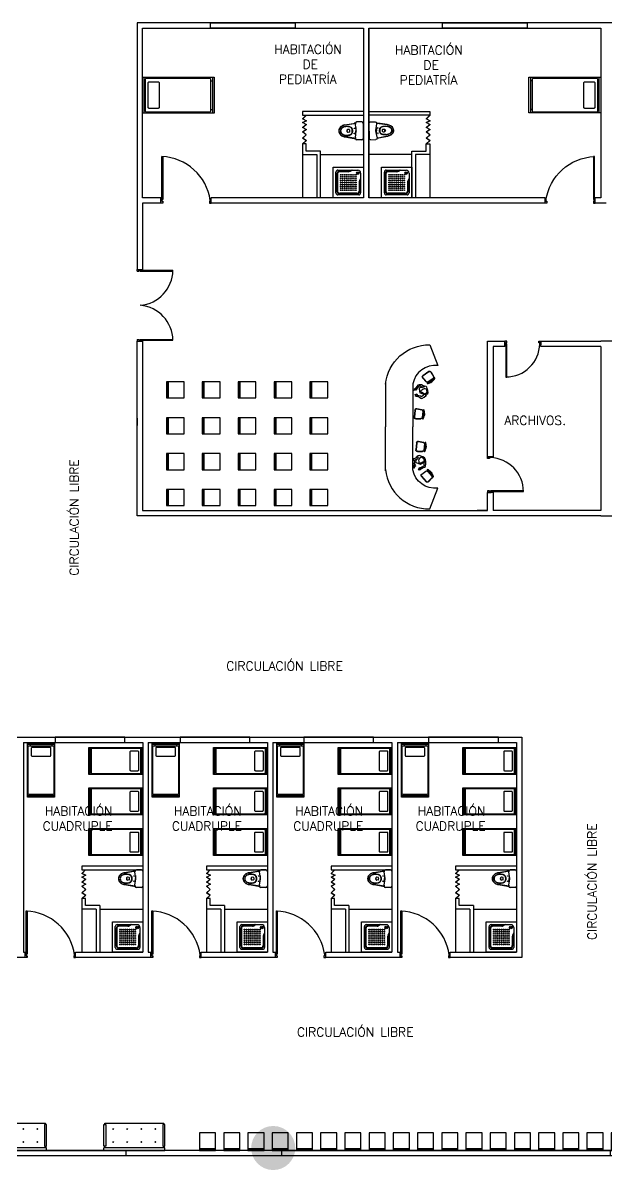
# Model space of a CAD drawing. Header units: metres. Extents: x -24 to 527, y -154 to 95.
# Drawn here: x 186.59 to 202.84, y -107 to -75.02 of the extents above; entities that cross this region are included whole.
import ezdxf

# ---------------------------------------------------------------- set-up
doc = ezdxf.new("R2010")
doc.units = ezdxf.units.M
doc.header["$MEASUREMENT"] = 0
for name, color, linetype in [('AN-TEXTO', 3, 'Continuous'), ('AR-MOBILIRIO', 1, 'Continuous'), ('AR-MUROS', 6, 'Continuous'), ('AR-PUERTAS', 2, 'Continuous'), ('AR-VENTANAS', 2, 'Continuous'), ('MOBILIARIO', 42, 'Continuous'), ('S.H.', 2, 'Continuous')]:
    doc.layers.add(name, color=color, linetype=linetype)
doc.layers.add('EQUIPO', color=1, linetype='Continuous', lineweight=0)
doc.styles.add('REGULAR-2.5', font='romans.shx', dxfattribs={"height": 2.5})

# ---------------------------------------------------------------- blocks, each defined once
blk = doc.blocks.new('111111')
at = {"layer": 'AR-PUERTAS', "linetype": 'Continuous'}
for p, q in [((254.317, 121.561), (254.317, 122.51)), ((254.342, 121.586), (254.342, 122.51)), ((256.267, 122.51), (256.242, 122.51)), ((256.242, 121.586), (256.242, 122.51)), ((256.267, 121.561), (256.267, 122.51)), ((254.292, 121.511), (254.292, 121.611)), ((254.317, 121.611), (254.292, 121.611)), ((254.342, 121.586), (254.317, 121.586)), ((254.342, 121.561), (254.317, 121.561)), ((254.342, 121.511), (254.342, 121.561)), ((256.242, 121.586), (256.267, 121.586)), ((256.242, 121.511), (256.242, 121.561)), ((256.242, 121.561), (256.267, 121.561)), ((256.267, 121.611), (256.292, 121.611)), ((256.292, 121.511), (256.292, 121.611)), ((254.342, 121.511), (254.292, 121.511)), ((256.242, 121.511), (256.292, 121.511))]:
    blk.add_line(p, q, dxfattribs=at)
for centre, start, end in [((254.297, 121.512), 5.0221, 88.847), ((256.287, 121.512), 91.153, 174.9779)]:
    blk.add_arc(centre, 0.999, start, end, dxfattribs=at)
blk = doc.blocks.new('AR-ESTACION DE ENFERMERAS')
at = {"layer": 'AR-MOBILIRIO'}
for p, q in [((-1.792, 3.363), (-1.792, 1.567)), ((-0.584, 2.259), (-0.616, 1.969)), ((-0.575, 2.257), (-0.606, 1.968)), ((-0.551, 1.905), (-0.343, 1.905)), ((-0.551, 1.895), (-0.343, 1.895)), ((-0.508, 2.307), (-0.304, 2.266)), ((-0.506, 2.317), (-0.302, 2.276)), ((-0.258, 2.205), (-0.286, 1.956)), ((-0.248, 2.203), (-0.276, 1.955)), ((-0.234, 2.041), (-0.266, 2.044)), ((-0.235, 2.036), (-0.266, 2.039)), ((-0.253, 2.118), (-0.262, 2.039)), ((-0.229, 2.075), (-0.262, 2.079)), ((-0.226, 2.115), (-0.258, 2.119)), ((-0.226, 2.11), (-0.258, 2.114)), ((-0.248, 2.118), (-0.257, 2.038)), ((-0.243, 2.117), (-0.252, 2.038)), ((-0.238, 2.117), (-0.247, 2.037)), ((-0.233, 2.116), (-0.242, 2.037)), ((-0.228, 2.116), (-0.237, 2.036)), ((-1.792, -0.23), (-1.792, 1.566)), ((-0.44, 0.968), (-0.236, 0.927)), ((-0.438, 0.977), (-0.235, 0.937)), ((-0.517, 0.919), (-0.549, 0.63)), ((-0.507, 0.918), (-0.539, 0.629)), ((-0.483, 0.566), (-0.275, 0.566)), ((-0.483, 0.556), (-0.275, 0.556)), ((-0.191, 0.865), (-0.218, 0.616)), ((-0.181, 0.864), (-0.208, 0.615)), ((-0.167, 0.697), (-0.199, 0.7)), ((-0.166, 0.702), (-0.198, 0.705)), ((-0.185, 0.779), (-0.194, 0.7)), ((-0.161, 0.736), (-0.194, 0.74)), ((-0.158, 0.771), (-0.191, 0.775)), ((-0.158, 0.776), (-0.19, 0.78)), ((-0.18, 0.779), (-0.189, 0.699)), ((-0.175, 0.778), (-0.184, 0.698)), ((-0.17, 0.777), (-0.179, 0.698)), ((-0.165, 0.777), (-0.174, 0.697)), ((-0.16, 0.776), (-0.169, 0.697)), ((-0.317, -0.464), (-0.126, -0.684)), ((-0.31, -0.458), (-0.119, -0.678)), ((-0.307, -0.367), (-0.138, -0.245)), ((-0.301, -0.375), (-0.132, -0.254)), ((-0.056, -0.262), (0.108, -0.451)), ((-0.048, -0.255), (0.115, -0.445)), ((0.032, -0.299), (0.007, -0.32)), ((0.035, -0.302), (0.011, -0.323)), ((0.011, -0.316), (0.063, -0.377)), ((0.015, -0.313), (0.067, -0.374)), ((0.019, -0.31), (0.071, -0.37)), ((0.022, -0.307), (0.075, -0.367)), ((0.026, -0.303), (0.078, -0.364)), ((0.03, -0.3), (0.082, -0.361)), ((0.059, -0.328), (0.034, -0.35)), ((0.081, -0.355), (0.056, -0.376)), ((0.084, -0.359), (0.06, -0.38)), ((-0.035, -0.68), (0.106, -0.527)), ((-0.028, -0.687), (0.113, -0.534))]:
    blk.add_line(p, q, dxfattribs=at)
at = {"layer": 'AR-MOBILIRIO', "linetype": 'ByBlock'}
for p, q in [((-0.672, 0.172), (-0.662, 0.218)), ((-0.652, 0.09), (-0.672, 0.172)), ((-0.662, 0.218), (-0.609, 0.269)), ((-0.632, 0.021), (-0.652, 0.09)), ((-0.642, 0.191), (-0.61, 0.17)), ((-0.637, -0.018), (-0.632, 0.021)), ((-0.612, 0.191), (-0.63, 0.185)), ((-0.559, 0.213), (-0.612, 0.191)), ((-0.61, 0.17), (-0.602, 0.118)), ((-0.609, 0.269), (-0.539, 0.304)), ((-0.602, 0.118), (-0.598, 0.08)), ((-0.598, 0.08), (-0.597, 0.04)), ((-0.597, 0.04), (-0.581, -0.004)), ((-0.494, 0.247), (-0.559, 0.213)), ((-0.546, 0.126), (-0.532, 0.191)), ((-0.515, 0.095), (-0.546, 0.126)), ((-0.539, 0.304), (-0.499, 0.332)), ((-0.532, 0.191), (-0.499, 0.25)), ((-0.361, 0.023), (-0.515, 0.095)), ((-0.453, 0.374), (-0.499, 0.332)), ((-0.499, 0.332), (-0.467, 0.322)), ((-0.454, 0.293), (-0.494, 0.247)), ((-0.467, 0.322), (-0.454, 0.293)), ((-0.39, 0.387), (-0.453, 0.374)), ((-0.405, 0.23), (-0.431, 0.203)), ((-0.431, 0.203), (-0.422, 0.15)), ((-0.422, 0.15), (-0.424, 0.105)), ((-0.424, 0.105), (-0.393, 0.085)), ((-0.399, 0.259), (-0.405, 0.23)), ((-0.378, 0.293), (-0.399, 0.259)), ((-0.393, 0.085), (-0.372, 0.064)), ((-0.34, 0.369), (-0.39, 0.387)), ((-0.336, 0.314), (-0.378, 0.293)), ((-0.315, 0.048), (-0.361, 0.023)), ((-0.345, 0.093), (-0.332, 0.111)), ((-0.342, 0.066), (-0.345, 0.093)), ((-0.261, 0.333), (-0.34, 0.369)), ((-0.308, 0.319), (-0.336, 0.314)), ((-0.332, 0.111), (-0.305, 0.09)), ((-0.218, 0.103), (-0.315, 0.048)), ((-0.279, 0.296), (-0.308, 0.319)), ((-0.305, 0.09), (-0.279, 0.108)), ((-0.259, 0.282), (-0.279, 0.296)), ((-0.279, 0.108), (-0.274, 0.131)), ((-0.274, 0.131), (-0.246, 0.132)), ((-0.186, 0.298), (-0.261, 0.333)), ((-0.232, 0.285), (-0.259, 0.282)), ((-0.246, 0.132), (-0.245, 0.15)), ((-0.245, 0.15), (-0.215, 0.138)), ((-0.224, 0.256), (-0.232, 0.285)), ((-0.21, 0.253), (-0.224, 0.256)), ((-0.221, 0.189), (-0.204, 0.206)), ((-0.202, 0.173), (-0.221, 0.189)), ((-0.215, 0.138), (-0.202, 0.173)), ((-0.177, 0.16), (-0.215, 0.104)), ((-0.215, 0.104), (-0.212, 0.039)), ((-0.212, 0.039), (-0.204, -0.009)), ((-0.204, 0.206), (-0.21, 0.253)), ((-0.159, 0.255), (-0.186, 0.298)), ((-0.14, 0.157), (-0.177, 0.16)), ((-0.156, 0.209), (-0.159, 0.255)), ((-0.138, 0.158), (-0.156, 0.209)), ((-0.151, -0.059), (-0.134, 0.052)), ((-0.134, 0.052), (-0.14, 0.157)), ((-0.641, -0.082), (-0.637, -0.018)), ((-0.61, -0.141), (-0.641, -0.082)), ((-0.605, -0.034), (-0.614, -0.07)), ((-0.614, -0.07), (-0.609, -0.106)), ((-0.605, -0.119), (-0.61, -0.141)), ((-0.609, -0.106), (-0.605, -0.119)), ((-0.591, -0.033), (-0.605, -0.034)), ((-0.571, -0.055), (-0.591, -0.033)), ((-0.581, -0.004), (-0.565, -0.044)), ((-0.565, -0.044), (-0.571, -0.055)), ((-0.44, -0.172), (-0.457, -0.176)), ((-0.457, -0.176), (-0.457, -0.186)), ((-0.457, -0.186), (-0.403, -0.199)), ((-0.397, -0.174), (-0.44, -0.172)), ((-0.386, -0.119), (-0.427, -0.13)), ((-0.427, -0.13), (-0.426, -0.136)), ((-0.426, -0.136), (-0.387, -0.146)), ((-0.403, -0.199), (-0.354, -0.185)), ((-0.38, -0.153), (-0.397, -0.174)), ((-0.387, -0.146), (-0.38, -0.153)), ((-0.347, -0.113), (-0.386, -0.119)), ((-0.354, -0.185), (-0.308, -0.141)), ((-0.297, -0.089), (-0.347, -0.113)), ((-0.308, -0.141), (-0.247, -0.104)), ((-0.252, -0.053), (-0.297, -0.089)), ((-0.208, -0.033), (-0.252, -0.053)), ((-0.247, -0.104), (-0.185, -0.084)), ((-0.2, -0.03), (-0.208, -0.033)), ((-0.204, -0.009), (-0.2, -0.03)), ((-0.185, -0.084), (-0.151, -0.059))]:
    blk.add_line(p, q, dxfattribs=at)
at = {"layer": 'AR-MOBILIRIO'}
for points in [[(-1.792, 3.317, -0.388962), (0.028, 4.934), (0.354, 4.08, 0.39649), (-0.672, 3.332), (-0.671, 1.567)], [(-1.792, -0.184, 0.388962), (0.028, -1.801), (0.354, -0.947, -0.39649), (-0.672, -0.199), (-0.671, 1.566)]]:
    blk.add_lwpolyline(points, format="xyb", dxfattribs=at)
at = {"layer": 'AR-MOBILIRIO', "linetype": 'ByBlock'}
for points in [[(-0.626, 3.064), (-0.648, 3.054), (-0.619, 3.115), (-0.566, 3.15), (-0.531, 3.17), (-0.488, 3.228), (-0.436, 3.294), (-0.393, 3.313), (-0.32, 3.302), (-0.25, 3.267), (-0.204, 3.253), (-0.142, 3.242)], [(-0.204, 3.253), (-0.192, 3.221), (-0.208, 3.193), (-0.268, 3.197), (-0.335, 3.228), (-0.385, 3.257), (-0.4, 3.268), (-0.402, 3.281), (-0.399, 3.243), (-0.436, 3.205), (-0.464, 3.179), (-0.496, 3.154), (-0.521, 3.115), (-0.543, 3.078), (-0.556, 3.076), (-0.55, 3.105), (-0.559, 3.115), (-0.593, 3.101), (-0.619, 3.075), (-0.626, 3.064)], [(-0.582, 2.911), (-0.591, 2.906), (-0.568, 2.855), (-0.527, 2.824), (-0.464, 2.815), (-0.398, 2.789), (-0.345, 2.751), (-0.304, 2.739), (-0.205, 2.793), (-0.126, 2.861), (-0.145, 2.892), (-0.214, 2.889)], [(-0.214, 2.889), (-0.263, 2.847), (-0.297, 2.812), (-0.311, 2.796), (-0.318, 2.8), (-0.36, 2.823), (-0.417, 2.837), (-0.466, 2.862), (-0.494, 2.89), (-0.527, 2.916), (-0.532, 2.911), (-0.516, 2.874), (-0.518, 2.864), (-0.545, 2.865), (-0.569, 2.9), (-0.582, 2.911)], [(-0.216, 2.89), (-0.318, 2.934), (-0.366, 2.956), (-0.401, 3.122), (-0.396, 3.165), (-0.336, 3.194), (-0.269, 3.202)], [(-0.32, 2.966), (-0.301, 2.985), (-0.278, 2.986), (-0.279, 2.951), (-0.248, 2.942), (-0.227, 2.951), (-0.21, 2.93), (-0.194, 2.94), (-0.187, 2.909), (-0.15, 2.92), (-0.149, 2.945), (-0.126, 2.942), (-0.092, 2.975), (-0.098, 2.987), (-0.079, 3.012), (-0.098, 3.031), (-0.099, 3.056), (-0.098, 3.093), (-0.119, 3.112), (-0.162, 3.133), (-0.201, 3.129), (-0.228, 3.116), (-0.265, 3.121), (-0.302, 3.081), (-0.339, 3.055), (-0.336, 3.019), (-0.34, 2.99)], [(-0.124, 2.86), (-0.094, 2.906), (-0.059, 2.935), (-0.041, 2.983), (-0.058, 3.064), (-0.078, 3.148), (-0.094, 3.199), (-0.142, 3.242)]]:
    blk.add_lwpolyline(points, dxfattribs=at)
at = {"layer": 'AR-MOBILIRIO'}
for centre, radius, start, end in [((-0.871, 2.148), 0.646, 336.7176, 10.5405), ((-0.206, 2.055), 0.0305, 272.5051, 304.8395), ((-0.202, 2.089), 0.0305, 42.2784, 74.6625), ((-0.804, 0.809), 0.646, 336.7176, 10.5405), ((-0.138, 0.716), 0.0305, 272.5051, 304.8395), ((-0.134, 0.75), 0.0305, 42.2784, 74.6625), ((-0.431, -0.75), 0.646, 23.8876, 57.7104), ((0.067, -0.299), 0.0305, 89.4483, 121.8325), ((0.089, -0.325), 0.0305, 319.675, 352.0095)]:
    blk.add_arc(centre, radius, start, end, dxfattribs=at)
at = {"layer": 'AR-MOBILIRIO', "extrusion": (0, 0, -1)}
for centre, major_axis, start_param, end_param in [((-0.55, 1.962), (0.0369, 0.0554), 2.568445, 4.232936), ((-0.55, 1.962), (0.0313, 0.0471), 2.568445, 4.232936), ((-0.518, 2.251), (0.0369, 0.0554), 4.232936, 5.879449), ((-0.518, 2.251), (0.0313, 0.0471), 4.232936, 5.879449), ((-0.342, 1.962), (0.0313, 0.0471), 1.092801, 2.568445), ((-0.342, 1.962), (0.0369, 0.0554), 1.092801, 2.568445), ((-0.314, 2.211), (0.0313, 0.0471), 5.879449, 7.375986), ((-0.314, 2.211), (0.0369, 0.0554), 5.879449, 7.375986), ((-0.451, 0.912), (0.0369, 0.0554), 4.232936, 5.879449), ((-0.451, 0.912), (0.0313, 0.0471), 4.232936, 5.879449), ((-0.482, 0.623), (0.0369, 0.0554), 2.568445, 4.232936), ((-0.482, 0.623), (0.0313, 0.0471), 2.568445, 4.232936), ((-0.274, 0.622), (0.0313, 0.0471), 1.092801, 2.568445), ((-0.274, 0.622), (0.0369, 0.0554), 1.092801, 2.568445), ((-0.247, 0.871), (0.0313, 0.0471), 5.879449, 7.375986), ((-0.247, 0.871), (0.0369, 0.0554), 5.879449, 7.375986), ((-0.267, -0.421), (-0.0156, 0.0647), 4.232936, 5.879449), ((-0.267, -0.421), (-0.0132, 0.055), 4.232936, 5.879449), ((-0.099, -0.299), (-0.0156, 0.0647), 5.879449, 7.375986), ((-0.099, -0.299), (-0.0132, 0.055), 5.879449, 7.375986), ((0.065, -0.488), (-0.0132, 0.055), 1.092801, 2.568445), ((0.065, -0.488), (-0.0156, 0.0647), 1.092801, 2.568445), ((-0.076, -0.641), (-0.0156, 0.0647), 2.568445, 4.232936), ((-0.076, -0.641), (-0.0132, 0.055), 2.568445, 4.232936)]:
    blk.add_ellipse(centre, major_axis=major_axis, ratio=1, start_param=start_param, end_param=end_param, dxfattribs=at)
at = {"layer": 'AR-MOBILIRIO'}
for centre, major_axis, start_param, end_param in [((-0.244, 2.078), (0.022, 0.194), 2.867658, 6.556557), ((-0.269, 2.081), (0.022, 0.194), 3.414965, 6.009251), ((-0.176, 0.739), (0.022, 0.194), 2.867658, 6.556557), ((-0.202, 0.741), (0.022, 0.194), 3.414965, 6.009251), ((0.047, -0.338), (-0.128, 0.148), 2.867658, 6.556557), ((0.027, -0.354), (-0.128, 0.148), 3.414965, 6.009251)]:
    blk.add_ellipse(centre, major_axis=major_axis, ratio=0.239226, start_param=start_param, end_param=end_param, dxfattribs=at)
for points in [[(-0.188, 2.03), (-0.185, 2.049), (-0.183, 2.068), (-0.18, 2.095), (-0.18, 2.102), (-0.179, 2.11)], [(-0.121, 0.691), (-0.118, 0.71), (-0.115, 0.729), (-0.113, 0.755), (-0.112, 0.763), (-0.112, 0.771)], [(0.119, -0.329), (0.108, -0.314), (0.095, -0.299), (0.078, -0.28), (0.072, -0.274), (0.067, -0.268)]]:
    blk.add_open_spline(points, degree=3, knots=[4.503628, 4.503628, 4.503628, 4.503628, 4.7924379, 4.7924379, 4.9095358, 4.9095358, 4.9095358, 4.9095358], dxfattribs=at)
at = {"layer": 'MOBILIARIO', "linetype": 'ByBlock'}
blk.add_line((-0.63, 0.185), (-0.642, 0.191), dxfattribs=at)
blk = doc.blocks.new('AR-ESTACION DE ENFERMERAS 1')
at = {"layer": 'AR-MOBILIRIO'}
for p, q in [((0.165, 4.32), (0.304, 4.165)), ((0.172, 4.327), (0.311, 4.172)), ((0.413, 4.588), (0.176, 4.418)), ((0.419, 4.58), (0.182, 4.41)), ((0.59, 4.309), (0.387, 4.163)), ((0.596, 4.301), (0.393, 4.155)), ((0.53, 4.247), (0.465, 4.201)), ((0.533, 4.243), (0.468, 4.197)), ((0.536, 4.239), (0.471, 4.193)), ((0.5, 4.563), (0.606, 4.384)), ((0.508, 4.568), (0.614, 4.389)), ((0.542, 4.222), (0.523, 4.248)), ((0.546, 4.225), (0.527, 4.251)), ((0.481, 4.179), (0.462, 4.205)), ((0.485, 4.181), (0.466, 4.208)), ((0.539, 4.235), (0.474, 4.189)), ((0.542, 4.231), (0.477, 4.185)), ((0.545, 4.227), (0.479, 4.18)), ((0.514, 4.201), (0.494, 4.228))]:
    blk.add_line(p, q, dxfattribs=at)
for centre, radius, start, end in [((0.139, 4.727), 0.646, 288.6156, 322.4385), ((0.514, 4.17), 0.0305, 224.4031, 256.7375), ((0.542, 4.19), 0.0305, 354.1764, 26.5605)]:
    blk.add_arc(centre, radius, start, end, dxfattribs=at)
at = {"layer": 'AR-MOBILIRIO', "extrusion": (0, 0, -1)}
for centre, major_axis, start_param, end_param in [((0.215, 4.364), (0.0659, 0.0096), 2.568445, 4.232936), ((0.215, 4.364), (0.056, 0.0081), 2.568445, 4.232936), ((0.452, 4.534), (0.0659, 0.0096), 4.232936, 5.879449), ((0.452, 4.534), (0.056, 0.0081), 4.232936, 5.879449), ((0.557, 4.355), (0.056, 0.0081), 5.879449, 7.375986), ((0.557, 4.355), (0.0659, 0.0096), 5.879449, 7.375986), ((0.354, 4.209), (0.0659, 0.0096), 1.092801, 2.568445), ((0.354, 4.209), (0.056, 0.0081), 1.092801, 2.568445)]:
    blk.add_ellipse(centre, major_axis=major_axis, ratio=1, start_param=start_param, end_param=end_param, dxfattribs=at)
at = {"layer": 'AR-MOBILIRIO'}
for centre, start_param, end_param in [((0.506, 4.214), 2.867658, 6.556557), ((0.491, 4.234), 3.414965, 6.009251)]:
    blk.add_ellipse(centre, major_axis=(0.159, 0.113), ratio=0.239226, start_param=start_param, end_param=end_param, dxfattribs=at)
blk.add_open_spline([(0.507, 4.141), (0.523, 4.151), (0.539, 4.162), (0.561, 4.178), (0.567, 4.182), (0.573, 4.187)], degree=3, knots=[4.503628, 4.503628, 4.503628, 4.503628, 4.7924379, 4.7924379, 4.9095358, 4.9095358, 4.9095358, 4.9095358], dxfattribs=at)
at = {"layer": 'AR-MOBILIRIO', "color": 1}
blk.add_blockref('AR-ESTACION DE ENFERMERAS', (0.431, 0.75), dxfattribs=at)
blk = doc.blocks.new('silla')
for points in [[(-0.225, -0.023), (0.225, -0.023), (0.225, 0.023), (-0.225, 0.023)], [(-0.225, -0.473), (0.225, -0.473), (0.225, -0.023), (-0.225, -0.023)]]:
    blk.add_lwpolyline(points, close=True)
blk = doc.blocks.new('*U137')
at = {"layer": 'AR-MOBILIRIO', "rotation": 90}
blk.add_blockref('silla', (-0.225, 0), dxfattribs=at)
blk = doc.blocks.new('*U138')
at = {"layer": 'AR-MUROS', "color": 0, "linetype": 'ByBlock', "lineweight": -2}
for p in [(0, 3), (1, 3), (2, 3), (3, 3), (4, 3), (0, 2), (1, 2), (2, 2), (3, 2), (4, 2), (0, 1), (1, 1), (2, 1), (3, 1), (4, 1), (0, 0), (1, 0), (2, 0), (3, 0), (4, 0)]:
    blk.add_blockref('*U137', p, dxfattribs=at)
blk = doc.blocks.new('AR-PUERTA 2')
at = {"layer": 'AR-PUERTAS', "linetype": 'Continuous'}
for points in [[(-1.354, -0.058), (-1.354, -0.008), (-1.329, -0.008), (-1.329, 0.042), (-1.379, 0.042), (-1.379, -0.058)], [(-0.029, -0.008), (-0.029, 0.042), (0.021, 0.042), (0.021, -0.058), (-0.004, -0.058), (-0.004, -0.008)], [(-0.004, -0.058), (-0.004, -1.258), (-0.029, -1.258), (-0.029, -0.058)]]:
    blk.add_lwpolyline(points, close=True, dxfattribs=at)
blk.add_arc((0.061, 0.169), 1.428, 188.1236, 267.3924, dxfattribs=at)
blk = doc.blocks.new('31643339')
at = {"layer": 'AR-MOBILIRIO'}
for p, q in [((0.038, 0.5), (0.038, -0.5)), ((0.038, 0.4), (0.087, 0.4)), ((1.9, 0.4), (1.95, 0.4)), ((1.95, 0.5), (1.95, -0.5)), ((0.038, -0.4), (0.087, -0.4)), ((1.9, -0.4), (1.95, -0.4))]:
    blk.add_line(p, q, dxfattribs=at)
blk.add_lwpolyline([(0, -0.5), (0, 0.5), (2, 0.5), (2, -0.5)], close=True, dxfattribs=at)
for points in [[(1.87, 0.475, -0.414214), (1.9, 0.445), (1.9, -0.445, -0.414214), (1.87, -0.475), (0.117, -0.475, -0.414214), (0.087, -0.445), (0.087, 0.445, -0.414214), (0.117, 0.475)], [(0.15, -0.332, 0.414214), (0.18, -0.362), (0.447, -0.362, 0.414214), (0.477, -0.332), (0.477, 0.333, 0.414214), (0.447, 0.363), (0.18, 0.363, 0.414214), (0.15, 0.333)]]:
    blk.add_lwpolyline(points, format="xyb", close=True, dxfattribs=at)
blk = doc.blocks.new('AR-PUERTA 1')
at = {"layer": 'AR-PUERTAS', "linetype": 'Continuous'}
for points in [[(0.954, 0.033), (0.954, 0.958), (0.929, 0.958), (0.929, 0.033)], [(0.004, 0.058), (0.004, 0.008), (0.029, 0.008), (0.029, -0.042), (-0.021, -0.042), (-0.021, 0.058)], [(0.929, 0.008), (0.929, -0.042), (0.979, -0.042), (0.979, 0.058), (0.954, 0.058), (0.954, 0.008)]]:
    blk.add_lwpolyline(points, close=True, dxfattribs=at)
blk.add_arc((0.954, 0.008), 0.949, 89.9989, 178.4932, dxfattribs=at)
blk = doc.blocks.new('mueb')
at = {"layer": 'AR-MOBILIRIO'}
for p, q in [((354.197, 187.284), (354.197, 187.21)), ((355.897, 187.284), (354.197, 187.284)), ((354.197, 187.21), (355.897, 187.21)), ((354.251, 187.161), (354.197, 187.161)), ((354.197, 187.161), (354.197, 186.556)), ((354.224, 187.21), (354.224, 187.161)), ((354.251, 186.556), (354.251, 187.161)), ((355.842, 187.161), (355.897, 187.161)), ((355.842, 186.556), (355.842, 187.161)), ((355.87, 187.21), (355.87, 187.161)), ((355.897, 187.284), (355.897, 187.21)), ((355.897, 187.161), (355.897, 186.556)), ((354.468, 187.058), (354.444, 187.033)), ((354.468, 187.033), (354.444, 187.058)), ((354.859, 187.058), (354.834, 187.033)), ((354.859, 187.033), (354.834, 187.058)), ((355.232, 187.033), (355.257, 187.058)), ((355.232, 187.058), (355.257, 187.033)), ((355.623, 187.033), (355.647, 187.058)), ((355.623, 187.058), (355.647, 187.033)), ((354.197, 186.556), (354.251, 186.556)), ((354.197, 186.556), (354.251, 186.556)), ((354.224, 186.556), (354.224, 186.52)), ((354.224, 186.556), (354.224, 186.52)), ((355.87, 186.52), (354.224, 186.52)), ((354.468, 186.67), (354.444, 186.695)), ((354.468, 186.695), (354.444, 186.67)), ((354.859, 186.695), (354.834, 186.67)), ((354.859, 186.67), (354.834, 186.695)), ((355.232, 186.67), (355.257, 186.695)), ((355.232, 186.695), (355.257, 186.67)), ((355.623, 186.695), (355.647, 186.67)), ((355.623, 186.67), (355.647, 186.695)), ((355.897, 186.556), (355.842, 186.556)), ((355.87, 186.556), (355.87, 186.52))]:
    blk.add_line(p, q, dxfattribs=at)
blk = doc.blocks.new('*U132')
at = {"layer": 'AR-MOBILIRIO', "rotation": 90}
blk.add_blockref('silla', (-0.225, 0), dxfattribs=at)
blk = doc.blocks.new('*U133')
at = {"layer": 'AR-MUROS', "color": 0, "linetype": 'ByBlock', "lineweight": -2}
for p in [(0, 12.15), (0, 11.475), (0, 10.8), (0, 10.125), (0, 9.45), (0, 8.775), (0, 8.1), (0, 7.425), (0, 6.75), (0, 6.075), (0, 5.4), (0, 4.725), (0, 4.05), (0, 3.375), (0, 2.7), (0, 2.025), (0, 1.35), (0, 0.675), (0, 0)]:
    blk.add_blockref('*U132', p, dxfattribs=at)
blk = doc.blocks.new('AR-PUERTA ACORDION')
at = {"layer": 'AR-PUERTAS'}
blk.add_lwpolyline([(-0.386, 0.049), (-0.288, -0.046), (-0.235, 0.057), (-0.185, -0.044), (-0.129, 0.054), (-0.046, -0.045), (0.01, 0.056), (0.073, -0.046), (0.158, 0.053), (0.252, -0.046), (0.317, 0.054), (0.41, -0.047), (0.41, -0.054), (0.318, 0.046), (0.253, -0.054), (0.158, 0.046), (0.072, -0.054), (0.01, 0.046), (-0.045, -0.054), (-0.128, 0.046), (-0.185, -0.054), (-0.235, 0.046), (-0.287, -0.054), (-0.39, 0.046)], close=True, dxfattribs=at)
blk = doc.blocks.new('A$C05366594')
at = {"layer": 'AR-MOBILIRIO', "linetype": 'Continuous'}
for p, q in [((0, 0), (0, 0.72)), ((0, 0.72), (0.72, 0.72)), ((0.068, 0.113), (0.068, 0.608)), ((0.09, 0.563), (0.09, 0.158)), ((0.113, 0.653), (0.585, 0.653)), ((0.367, 0.63), (0.158, 0.63)), ((0.428, 0.653), (0.397, 0.637)), ((0.653, 0.585), (0.653, 0.113)), ((0.72, 0.72), (0.72, 0)), ((0.63, 0.367), (0.63, 0.158)), ((0.653, 0.428), (0.637, 0.397)), ((0.72, 0), (0, 0)), ((0.608, 0.068), (0.113, 0.068)), ((0.563, 0.09), (0.158, 0.09))]:
    blk.add_line(p, q, dxfattribs=at)
at = {"layer": 'AR-MOBILIRIO', "color": 250}
for p, q in [((0.104, 0.563), (0.104, 0.158)), ((0.367, 0.617), (0.158, 0.617)), ((0.458, 0.653), (0.403, 0.625)), ((0.617, 0.367), (0.617, 0.158)), ((0.653, 0.458), (0.625, 0.403)), ((0.563, 0.104), (0.158, 0.104))]:
    blk.add_line(p, q, dxfattribs=at)
at = {"layer": 'AR-MOBILIRIO', "linetype": 'Continuous'}
for centre, major_axis, start_param, end_param in [((0.113, 0.608), (0.0318, 0.0318), 0.785398, 2.356194), ((0.158, 0.563), (0.0477, 0.0477), 0.785398, 2.356194), ((0.367, 0.698), (0.0477, 0.0477), 3.926991, 4.390638), ((0.585, 0.585), (0.0477, 0.0477), 5.497787, 7.068583), ((0.698, 0.367), (-0.0477, 0.0477), 0.321751, 0.785398), ((0.113, 0.113), (-0.0318, 0.0318), 0.785398, 2.356194), ((0.158, 0.158), (-0.0477, 0.0477), 0.785398, 2.356194), ((0.158, 0.158), (-0.0477, 0.0477), 0.785398, 2.356194), ((0.563, 0.158), (0.0477, 0.0477), 3.926991, 5.497787), ((0.608, 0.113), (-0.0318, 0.0318), 2.356194, 3.926991)]:
    blk.add_ellipse(centre, major_axis=major_axis, ratio=1, start_param=start_param, end_param=end_param, dxfattribs=at)
at = {"layer": 'AR-MOBILIRIO', "color": 250}
for centre, major_axis, start_param, end_param in [((0.158, 0.563), (-0.0382, 0.0382), -0.785398, 0.785398), ((0.18, 0.54), (-0.00636, 0.00636), -0.785398, 5.497787), ((0.225, 0.54), (0.00636, 0.00636), 0.785398, 7.068583), ((0.27, 0.54), (0.00636, 0.00636), 0.785398, 7.068583), ((0.315, 0.54), (-0.00636, 0.00636), -0.785398, 5.497787), ((0.36, 0.54), (-0.00636, 0.00636), -0.785398, 5.497787), ((0.367, 0.698), (0.0573, 0.0573), 3.926991, 4.390638), ((0.405, 0.54), (-0.00636, 0.00636), -0.785398, 5.497787), ((0.45, 0.54), (0.00636, 0.00636), 0.785398, 7.068583), ((0.495, 0.54), (0.00636, 0.00636), 0.785398, 7.068583), ((0.54, 0.54), (-0.00636, 0.00636), -0.785398, 5.497787), ((0.585, 0.585), (0.0223, 0.0223), 0.785398, 7.068583), ((0.585, 0.585), (-0.00955, 0.00955), -0.785398, 5.497787), ((0.576, 0.585), (0.00286, 0.00286), 0.785398, 7.068583), ((0.581, 0.592), (0.00286, 0.00286), 0.785398, 7.068583), ((0.581, 0.578), (0.00286, 0.00286), 0.785398, 7.068583), ((0.589, 0.592), (0.00286, 0.00286), 0.785398, 7.068583), ((0.589, 0.578), (0.00286, 0.00286), 0.785398, 7.068583), ((0.594, 0.585), (0.00286, 0.00286), 0.785398, 7.068583), ((0.18, 0.495), (-0.00636, 0.00636), -0.785398, 5.497787), ((0.18, 0.45), (-0.00636, 0.00636), -0.785398, 5.497787), ((0.18, 0.405), (-0.00636, 0.00636), -0.785398, 5.497787), ((0.18, 0.36), (-0.00636, 0.00636), -0.785398, 5.497787), ((0.18, 0.315), (-0.00636, 0.00636), -0.785398, 5.497787), ((0.18, 0.27), (-0.00636, 0.00636), -0.785398, 5.497787), ((0.225, 0.495), (0.00636, 0.00636), 0.785398, 7.068583), ((0.225, 0.45), (0.00636, 0.00636), 0.785398, 7.068583), ((0.225, 0.405), (0.00636, 0.00636), 0.785398, 7.068583), ((0.225, 0.36), (0.00636, 0.00636), 0.785398, 7.068583), ((0.225, 0.315), (0.00636, 0.00636), 0.785398, 7.068583), ((0.225, 0.27), (0.00636, 0.00636), 0.785398, 7.068583), ((0.27, 0.495), (0.00636, 0.00636), 0.785398, 7.068583), ((0.27, 0.45), (0.00636, 0.00636), 0.785398, 7.068583), ((0.27, 0.405), (0.00636, 0.00636), 0.785398, 7.068583), ((0.27, 0.36), (0.00636, 0.00636), 0.785398, 7.068583), ((0.27, 0.315), (0.00636, 0.00636), 0.785398, 7.068583), ((0.27, 0.27), (0.00636, 0.00636), 0.785398, 7.068583), ((0.315, 0.495), (-0.00636, 0.00636), -0.785398, 5.497787), ((0.315, 0.45), (-0.00636, 0.00636), -0.785398, 5.497787), ((0.315, 0.36), (-0.00636, 0.00636), -0.785398, 5.497787), ((0.315, 0.315), (-0.00636, 0.00636), -0.785398, 5.497787), ((0.315, 0.27), (-0.00636, 0.00636), -0.785398, 5.497787), ((0.315, 0.405), (-0.00636, 0.00636), -0.785398, 5.497787), ((0.36, 0.495), (-0.00636, 0.00636), -0.785398, 5.497787), ((0.36, 0.45), (-0.00636, 0.00636), -0.785398, 5.497787), ((0.36, 0.405), (-0.00636, 0.00636), -0.785398, 5.497787), ((0.36, 0.36), (-0.00636, 0.00636), -0.785398, 5.497787), ((0.36, 0.315), (-0.00636, 0.00636), -0.785398, 5.497787), ((0.36, 0.27), (-0.00636, 0.00636), -0.785398, 5.497787), ((0.405, 0.495), (-0.00636, 0.00636), -0.785398, 5.497787), ((0.405, 0.45), (-0.00636, 0.00636), -0.785398, 5.497787), ((0.405, 0.405), (-0.00636, 0.00636), -0.785398, 5.497787), ((0.405, 0.36), (-0.00636, 0.00636), -0.785398, 5.497787), ((0.405, 0.315), (-0.00636, 0.00636), -0.785398, 5.497787), ((0.405, 0.27), (-0.00636, 0.00636), -0.785398, 5.497787), ((0.45, 0.495), (0.00636, 0.00636), 0.785398, 7.068583), ((0.45, 0.45), (0.00636, 0.00636), 0.785398, 7.068583), ((0.45, 0.405), (0.00636, 0.00636), 0.785398, 7.068583), ((0.45, 0.36), (0.00636, 0.00636), 0.785398, 7.068583), ((0.45, 0.315), (0.00636, 0.00636), 0.785398, 7.068583), ((0.45, 0.27), (0.00636, 0.00636), 0.785398, 7.068583), ((0.495, 0.495), (0.00636, 0.00636), 0.785398, 7.068583), ((0.495, 0.45), (0.00636, 0.00636), 0.785398, 7.068583), ((0.495, 0.405), (0.00636, 0.00636), 0.785398, 7.068583), ((0.495, 0.36), (0.00636, 0.00636), 0.785398, 7.068583), ((0.495, 0.315), (0.00636, 0.00636), 0.785398, 7.068583), ((0.495, 0.27), (0.00636, 0.00636), 0.785398, 7.068583), ((0.54, 0.495), (-0.00636, 0.00636), -0.785398, 5.497787), ((0.54, 0.45), (-0.00636, 0.00636), -0.785398, 5.497787), ((0.54, 0.36), (-0.00636, 0.00636), -0.785398, 5.497787), ((0.54, 0.315), (-0.00636, 0.00636), -0.785398, 5.497787), ((0.54, 0.27), (-0.00636, 0.00636), -0.785398, 5.497787), ((0.54, 0.405), (-0.00636, 0.00636), -0.785398, 5.497787), ((0.698, 0.367), (-0.0573, 0.0573), 0.321751, 0.785398), ((0.158, 0.158), (-0.0382, 0.0382), 0.785398, 2.356194), ((0.158, 0.158), (0.0382, 0.0382), 2.356194, 3.926991), ((0.18, 0.225), (-0.00636, 0.00636), -0.785398, 5.497787), ((0.18, 0.18), (-0.00636, 0.00636), -0.785398, 5.497787), ((0.225, 0.225), (0.00636, 0.00636), 0.785398, 7.068583), ((0.225, 0.18), (0.00636, 0.00636), 0.785398, 7.068583), ((0.27, 0.225), (0.00636, 0.00636), 0.785398, 7.068583), ((0.27, 0.18), (0.00636, 0.00636), 0.785398, 7.068583), ((0.315, 0.225), (-0.00636, 0.00636), -0.785398, 5.497787), ((0.315, 0.18), (-0.00636, 0.00636), -0.785398, 5.497787), ((0.36, 0.225), (-0.00636, 0.00636), -0.785398, 5.497787), ((0.36, 0.18), (-0.00636, 0.00636), -0.785398, 5.497787), ((0.405, 0.225), (-0.00636, 0.00636), -0.785398, 5.497787), ((0.405, 0.18), (-0.00636, 0.00636), -0.785398, 5.497787), ((0.45, 0.225), (0.00636, 0.00636), 0.785398, 7.068583), ((0.45, 0.18), (0.00636, 0.00636), 0.785398, 7.068583), ((0.495, 0.225), (0.00636, 0.00636), 0.785398, 7.068583), ((0.495, 0.18), (0.00636, 0.00636), 0.785398, 7.068583), ((0.54, 0.225), (-0.00636, 0.00636), -0.785398, 5.497787), ((0.54, 0.18), (-0.00636, 0.00636), -0.785398, 5.497787), ((0.563, 0.158), (0.0382, 0.0382), 3.926991, 5.497787)]:
    blk.add_ellipse(centre, major_axis=major_axis, ratio=1, start_param=start_param, end_param=end_param, dxfattribs=at)
blk = doc.blocks.new('1p-toppiece')
at = {"layer": 'AR-MOBILIRIO'}
for p, q in [((-0.532, 0.174), (-0.265, 0.22)), ((-0.232, 0.219), (-0.531, 0.169)), ((-0.485, 0.003), (-0.485, 0.003)), ((-0.485, 0.003), (-0.485, 0.003)), ((-0.485, 0.003), (-0.485, 0.003)), ((-0.485, 0.003), (-0.485, 0.003)), ((-0.485, 0.003), (-0.485, 0.003)), ((-0.485, 0.003), (-0.485, 0.003)), ((-0.485, 0.003), (-0.485, 0.003)), ((-0.485, 0.003), (-0.485, 0.003)), ((-0.406, 0.039), (-0.443, 0.044)), ((-0.232, 0.22), (-0.232, 0.195)), ((-0.205, 0.008), (-0.232, 0.195)), ((-0.218, 0.098), (-0.218, 0.003)), ((-0.218, -0.093), (-0.218, 0.003)), ((-0.047, 0.26), (-0.192, 0.26)), ((-0.007, 0.22), (-0.007, -0.214)), ((-0.532, -0.169), (-0.265, -0.215)), ((-0.232, -0.214), (-0.531, -0.163)), ((-0.406, -0.034), (-0.443, -0.039)), ((-0.232, -0.189), (-0.205, -0.003)), ((-0.232, -0.189), (-0.232, -0.214)), ((-0.047, -0.254), (-0.192, -0.254))]:
    blk.add_line(p, q, dxfattribs=at)
blk.add_lwpolyline([(-0.467, -0.009, 0.139005), (-0.464, -0.009, 0.107089), (-0.461, -0.006, 0.080212), (-0.46, -0.002, 0.06796), (-0.459, 0.003, 0.06796), (-0.46, 0.007, 0.080212), (-0.461, 0.011, 0.107089), (-0.464, 0.014, 0.139005), (-0.467, 0.015, 0.139005), (-0.47, 0.014, 0.107089), (-0.473, 0.011, 0.080212), (-0.474, 0.007, 0.06796), (-0.475, 0.003, 0.06796), (-0.474, -0.002, 0.080212), (-0.473, -0.006, 0.107089), (-0.47, -0.009, 0.139005)], format="xyb", close=True, dxfattribs=at)
for centre in [(-0.26, 0.078), (-0.26, -0.072)]:
    blk.add_circle(centre, 0.008, dxfattribs=at)
for centre, radius, start, end in [((-0.545, -0.004), 0.165, 137.5273, 177.8064), ((-0.545, 0.009), 0.165, 182.1936, 222.4727), ((-0.545, -0.004), 0.159, 137.1746, 177.7477), ((-0.545, 0.009), 0.159, 182.2523, 222.8254), ((-0.518, -0.034), 0.206, 106.927, 136.493), ((-0.541, -0.003), 0.122, 134.1142, 177.24), ((-0.541, 0.008), 0.122, 182.76, 225.8858), ((-0.518, -0.034), 0.2, 106.5054, 136.1127), ((-0.541, -0.003), 0.115, 133.4423, 177.1285), ((-0.541, 0.008), 0.115, 182.8715, 226.5577), ((-0.519, -0.031), 0.157, 102.7254, 132.8308), ((-0.52, -0.03), 0.15, 101.8667, 132.1155), ((-0.482, -0.117), 0.296, 99.7929, 108.8085), ((-0.482, -0.12), 0.292, 99.5848, 108.4322), ((-0.482, -0.148), 0.279, 90.6669, 104.9929), ((-0.482, -0.156), 0.281, 90.6819, 104.1933), ((-0.474, -0.297), 0.428, 81.7587, 91.4179), ((-0.488, -0.362), 0.487, 81.705, 89.6761), ((-0.434, 0.003), 0.0456, 126.1832, 180), ((-0.434, 0.003), 0.0456, 180, 233.8168), ((-0.447, 0.019), 0.025, 82.2348, 126.1832), ((-0.434, -0.002), 0.123, 44.007, 82.2929), ((-0.431, -0.004), 0.132, 44.3018, 82.295), ((-0.408, 0.024), 0.015, 13.7696, 82.2348), ((-0.495, 0.003), 0.105, 0, 13.7696), ((-0.495, 0.003), 0.105, 346.2304, 0), ((-0.46, 0.006), 0.138, 358.6352, 34.0042), ((-0.46, -0.001), 0.138, 325.9958, 1.3648), ((-0.441, 0.008), 0.132, 357.4666, 37.446), ((-0.441, -0.003), 0.132, 322.554, 2.5334), ((-0.24, 0.073), 0.15, 87.0389, 99.7929), ((-0.192, 0.22), 0.04, 90, 180), ((-0.244, 0.003), 0.04, 351.6776, 8.3142), ((-0.047, 0.22), 0.04, 0, 90), ((-0.518, 0.039), 0.206, 223.507, 253.073), ((-0.518, 0.039), 0.2, 223.8873, 253.4946), ((-0.519, 0.036), 0.157, 227.1692, 257.2746), ((-0.52, 0.036), 0.15, 227.8845, 258.1333), ((-0.482, 0.122), 0.296, 251.1915, 260.2071), ((-0.482, 0.125), 0.292, 251.5678, 260.4152), ((-0.482, 0.153), 0.279, 255.0071, 269.3331), ((-0.482, 0.161), 0.281, 255.8067, 269.3181), ((-0.488, 0.368), 0.487, 270.3239, 278.295), ((-0.474, 0.302), 0.428, 268.5821, 278.2413), ((-0.447, -0.014), 0.025, 233.8168, 277.7652), ((-0.434, 0.007), 0.123, 277.7071, 315.993), ((-0.431, 0.009), 0.132, 277.705, 315.6982), ((-0.408, -0.019), 0.015, 277.7652, 346.2304), ((-0.24, -0.067), 0.15, 260.2071, 272.966), ((-0.192, -0.214), 0.04, 180, 270), ((-0.047, -0.214), 0.04, 270, 360)]:
    blk.add_arc(centre, radius, start, end, dxfattribs=at)

msp = doc.modelspace()

# ---------------------------------------------------------------- hatches: boundary and pattern name
at = {"layer": 'AR-PUERTAS'}
h = msp.add_hatch(color=256, dxfattribs=at)
h.dxf.hatch_style = 1
h.paths.add_polyline_path([(192.952, -106.386, 1), (194.181, -106.386, 1)])

# ---------------------------------------------------------------- linework, layer by layer
at = {"layer": 'AR-MUROS'}
for p, q in [((194.382, -78.688), (194.382, -79.888)), ((197.93, -78.688), (197.93, -79.888)), ((199.543, -83.888), (200.024, -83.888)), ((199.543, -87.109), (199.543, -83.888)), ((200.024, -84.038), (199.693, -84.038)), ((199.693, -84.038), (199.693, -87.109)), ((201.024, -83.888), (202.693, -83.888)), ((202.693, -84.038), (201.024, -84.038)), ((189.772, -86.034), (189.772, -86.24)), ((199.693, -87.109), (199.543, -87.109)), ((199.693, -88.109), (199.543, -88.109)), ((199.543, -88.61), (199.543, -88.109)), ((199.693, -88.109), (199.693, -88.61)), ((199.543, -88.61), (199.248, -88.61)), ((202.693, -88.61), (199.693, -88.61)), ((202.399, -88.61), (199.693, -88.61)), ((188.231, -99.426), (188.231, -99.726)), ((188.331, -99.426), (188.231, -99.426)), ((188.331, -99.626), (188.331, -99.426)), ((191.705, -99.426), (191.705, -99.726)), ((191.805, -99.426), (191.705, -99.426)), ((191.805, -99.626), (191.805, -99.426)), ((195.178, -99.426), (195.178, -99.726)), ((195.278, -99.426), (195.178, -99.426)), ((195.278, -99.626), (195.278, -99.426)), ((198.651, -99.426), (198.651, -99.726)), ((198.751, -99.426), (198.651, -99.426)), ((198.751, -99.626), (198.751, -99.426)), ((188.231, -99.726), (188.231, -100.926)), ((188.631, -99.726), (188.631, -100.926)), ((188.731, -99.626), (188.731, -100.926)), ((191.705, -99.726), (191.705, -100.926)), ((192.104, -99.726), (192.104, -100.926)), ((192.204, -99.626), (192.204, -100.926)), ((195.178, -99.726), (195.178, -100.926)), ((195.577, -99.726), (195.577, -100.926)), ((195.677, -99.626), (195.677, -100.926)), ((198.651, -99.726), (198.651, -100.926)), ((199.05, -99.726), (199.05, -100.926)), ((199.15, -99.626), (199.15, -100.926))]:
    msp.add_line(p, q, dxfattribs=at)
for points in [[(211.349, -75.015), (189.77, -75.015), (189.77, -78.648)], [(189.92, -75.165), (192.888, -75.165), (196.081, -75.165)], [(190.438, -79.888), (189.92, -79.888), (189.92, -75.165)], [(196.081, -75.165), (196.081, -79.888)], [(196.231, -75.165), (199.424, -75.165), (202.693, -75.165)], [(202.693, -75.165), (202.693, -79.888), (202.542, -79.888)], [(196.081, -77.488), (194.382, -77.488), (194.382, -77.588), (196.081, -77.588)], [(196.231, -77.488), (197.93, -77.488), (197.93, -77.588), (196.231, -77.588)], [(189.772, -78.648), (189.772, -81.888)], [(194.881, -79.888), (194.881, -78.588), (194.482, -78.588), (194.482, -78.388), (194.382, -78.388), (194.382, -78.688), (194.781, -78.688), (194.781, -79.888)], [(197.431, -79.888), (197.431, -78.588), (197.83, -78.588), (197.83, -78.388), (197.93, -78.388), (197.93, -78.688), (197.531, -78.688), (197.531, -79.888)], [(194.881, -78.688), (196.081, -78.688)], [(197.431, -78.688), (196.231, -78.688)], [(190.438, -80.038), (190.438, -79.888)], [(196.081, -79.888), (193.038, -79.888), (191.838, -79.888)], [(191.838, -80.038), (191.838, -79.888)], [(201.142, -79.888), (199.424, -79.888), (196.231, -79.888)], [(201.142, -80.038), (201.142, -79.888)], [(202.542, -80.038), (202.542, -79.888)], [(190.438, -80.038), (189.922, -80.038)], [(189.922, -80.038), (189.922, -81.888)], [(201.142, -80.038), (191.838, -80.038)], [(202.843, -80.038), (202.542, -80.038)], [(189.772, -81.888), (189.922, -81.888)], [(202.693, -88.76), (189.772, -88.76), (189.772, -83.888), (189.922, -83.888), (189.922, -86.059)], [(199.693, -84.038), (199.693, -84.831)], [(200.024, -84.038), (200.024, -83.888)], [(201.024, -84.038), (201.024, -83.888)], [(207.126, -83.888), (202.693, -83.888)], [(202.693, -84.038), (202.693, -88.61)], [(189.922, -86.034), (189.922, -88.61), (199.543, -88.61)], [(202.693, -88.76), (209.155, -88.76), (225.813, -88.76)], [(228.568, -89.789), (228.568, -106.605), (140.628, -106.606)], [(183.134, -94.926), (186.607, -94.926)], [(186.607, -94.926), (190.081, -94.926)], [(190.081, -94.926), (193.554, -94.926)], [(193.554, -94.926), (197.027, -94.926)], [(197.027, -94.926), (200.5, -94.926), (200.5, -101.076)], [(186.607, -95.076), (186.607, -100.926)], [(186.607, -95.076), (189.931, -95.076), (189.931, -100.926)], [(190.081, -95.076), (190.081, -100.926)], [(190.081, -95.076), (193.404, -95.076), (193.404, -100.926)], [(193.554, -95.076), (193.554, -100.926)], [(193.554, -95.076), (196.877, -95.076), (196.877, -100.926)], [(197.027, -95.076), (197.027, -100.926)], [(197.027, -95.076), (200.35, -95.076), (200.35, -100.926)], [(189.931, -98.526), (188.231, -98.526), (188.231, -98.626), (189.931, -98.626)], [(193.404, -98.526), (191.705, -98.526), (191.705, -98.626), (193.404, -98.626)], [(196.877, -98.526), (195.178, -98.526), (195.178, -98.626), (196.877, -98.626)], [(200.35, -98.526), (198.651, -98.526), (198.651, -98.626), (200.35, -98.626)], [(188.631, -99.726), (188.231, -99.726)], [(188.731, -99.626), (188.331, -99.626)], [(188.731, -99.726), (189.931, -99.726)], [(192.104, -99.726), (191.705, -99.726)], [(192.204, -99.626), (191.805, -99.626)], [(192.204, -99.726), (193.404, -99.726)], [(195.577, -99.726), (195.178, -99.726)], [(195.677, -99.626), (195.278, -99.626)], [(195.677, -99.726), (196.877, -99.726)], [(199.05, -99.726), (198.651, -99.726)], [(199.15, -99.626), (198.751, -99.626)], [(199.15, -99.726), (200.35, -99.726)], [(186.607, -100.926), (186.657, -100.926)], [(186.657, -101.076), (186.657, -100.926)], [(188.057, -100.926), (189.931, -100.926)], [(188.057, -101.076), (188.057, -100.926)], [(190.081, -100.926), (190.158, -100.926)], [(190.158, -101.076), (190.158, -100.926)], [(191.558, -100.926), (193.404, -100.926)], [(191.558, -101.076), (191.558, -100.926)], [(193.554, -100.926), (193.631, -100.926)], [(193.631, -101.076), (193.631, -100.926)], [(195.031, -100.926), (196.877, -100.926)], [(195.031, -101.076), (195.031, -100.926)], [(197.027, -100.926), (197.1, -100.926)], [(197.1, -101.076), (197.1, -100.926)], [(198.5, -100.926), (200.35, -100.926)], [(198.5, -101.076), (198.5, -100.926)], [(186.657, -101.076), (184.586, -101.076)], [(190.158, -101.076), (188.057, -101.076)], [(193.631, -101.076), (191.558, -101.076)], [(197.1, -101.076), (195.031, -101.076)], [(200.5, -101.076), (198.5, -101.076)], [(204.5, -106.455), (140.778, -106.455)]]:
    msp.add_lwpolyline(points, dxfattribs=at)
msp.add_lwpolyline([(196.231, -75.165), (196.231, -79.888)], close=True, dxfattribs=at)
at = {"layer": 'AR-VENTANAS'}
for points in [[(191.822, -75.015), (194.179, -75.015), (194.179, -75.165), (191.822, -75.165)], [(198.288, -75.015), (200.645, -75.015), (200.645, -75.165), (198.288, -75.165)], [(187.49, -94.926), (187.49, -95.076), (189.433, -95.076), (189.433, -94.926)], [(190.969, -94.926), (190.969, -95.076), (192.912, -95.076), (192.912, -94.926)], [(194.42, -94.926), (194.42, -95.076), (196.363, -95.076), (196.363, -94.926)], [(197.898, -94.926), (197.898, -95.076), (199.841, -95.076), (199.841, -94.926)], [(169.463, -106.455), (189.458, -106.455), (189.458, -106.606), (169.463, -106.606)], [(193.808, -106.455), (202.955, -106.455), (202.955, -106.605), (193.808, -106.605)]]:
    msp.add_lwpolyline(points, close=True, dxfattribs=at)

# ---------------------------------------------------------------- block references
for name, p, rotation in [('111111', (68.261, 172.404), 270), ('mueb', (541.446, 80.829), 180), ('mueb', (544.739, 80.829), 180)]:
    msp.add_blockref(name, p, dxfattribs=dict(rotation=rotation))
at = {"layer": 'AR-MOBILIRIO'}
msp.add_blockref('31643339', (189.92, -77.027), dxfattribs=at)
at = {"layer": 'AR-MOBILIRIO', "rotation": 180}
msp.add_blockref('31643339', (202.693, -77.026), dxfattribs=at)
at = {"layer": 'AR-MOBILIRIO'}
for name, p, xscale, yscale, zscale in [('A$C05366594', (195.234, -79.888), 1.176120000000083, 1.176120000000083, 1.176120000000083), ('A$C05366594', (196.584, -79.888), 1.176120000000083, 1.176120000000083, 1.176120000000083), ('AR-ESTACION DE ENFERMERAS 1', (197.62, -87.853), 0.6794381564281275, 0.6794381564281275, 0.6794381564281275), ('A$C05366594', (189.084, -100.926), 1.176120000000083, 1.176120000000083, 1.176120000000083), ('A$C05366594', (192.557, -100.926), 1.176120000000083, 1.176120000000083, 1.176120000000083), ('A$C05366594', (196.03, -100.926), 1.176120000000083, 1.176120000000083, 1.176120000000083), ('A$C05366594', (199.504, -100.926), 1.176120000000083, 1.176120000000083, 1.176120000000083)]:
    msp.add_blockref(name, p, dxfattribs=dict(at, xscale=xscale, yscale=yscale, zscale=zscale))
at = {"layer": 'AR-MOBILIRIO', "color": 4, "xscale": 0.9681450398693042, "yscale": 0.9681450398693042, "zscale": 0.9681450398693042}
for p in [(189.937, -98.878), (193.41, -98.878), (196.883, -98.878), (200.357, -98.878)]:
    msp.add_blockref('1p-toppiece', p, dxfattribs=at)
at = {"layer": 'AR-MUROS'}
for name, p, rotation in [('AR-PUERTA 2', (190.459, -79.996), 179.9999999997532), ('AR-PUERTA 1', (201.003, -83.93), 180), ('AR-PUERTA 1', (199.585, -87.13), 270), ('AR-PUERTA 2', (186.678, -101.035), 180), ('AR-PUERTA 2', (190.179, -101.035), 180), ('AR-PUERTA 2', (193.652, -101.035), 180), ('AR-PUERTA 2', (197.121, -101.035), 180), ('AR-PUERTA 2', (197.121, -101.035), 180), ('*U133', (203.887, -106.208), 89.99999999999999)]:
    msp.add_blockref(name, p, dxfattribs=dict(at, rotation=rotation))
at = {"layer": 'AR-MUROS', "xscale": -1, "rotation": 180}
msp.add_blockref('AR-PUERTA 2', (202.521, -79.996), dxfattribs=at)
at = {"layer": 'AR-MUROS'}
msp.add_blockref('*U138', (190.838, -88.248), dxfattribs=at)
at = {"layer": 'AR-VENTANAS', "rotation": 270}
for p in [(194.436, -77.978), (197.885, -77.978), (188.286, -99.016), (191.759, -99.016), (195.232, -99.016), (198.705, -99.016)]:
    msp.add_blockref('AR-PUERTA ACORDION', p, dxfattribs=at)
at = {"layer": 'EQUIPO', "xscale": 0.7516572760392114, "yscale": 0.7516572760392114, "zscale": 0.7516572760392114}
for p, rotation in [((187.096, -95.102), 270), ((189.931, -95.593), 180), ((190.569, -95.102), 270), ((193.404, -95.593), 180), ((194.042, -95.102), 270), ((196.877, -95.593), 180), ((197.516, -95.102), 270), ((200.35, -95.593), 180), ((189.931, -96.718), 180), ((193.404, -96.718), 180), ((196.877, -96.718), 180), ((200.35, -96.718), 180), ((189.931, -97.857), 180), ((193.404, -97.857), 180), ((196.877, -97.857), 180), ((200.35, -97.857), 180)]:
    msp.add_blockref('31643339', p, dxfattribs=dict(at, rotation=rotation))
at = {"layer": 'S.H.', "xscale": 0.9681450398693042, "yscale": 0.9681450398693042, "zscale": 0.9681450398693042}
msp.add_blockref('1p-toppiece', (196.081, -78.028), dxfattribs=at)
at = {"layer": 'S.H.', "xscale": -0.9681450398693043, "yscale": 0.9681450398693042, "zscale": 0.9681450398693042, "rotation": 1.633556805323275}
msp.add_blockref('1p-toppiece', (196.231, -78.028), dxfattribs=at)

# ---------------------------------------------------------------- texts
at = {"layer": 'AN-TEXTO', "char_height": 0.25, "attachment_point": 1, "style": 'REGULAR-2.5'}
for s, width, heights, insert in [('\\pi0.10387;HABITACIÓN\\P\\pi0.89553;DE\\P\\pi0.23482;PEDIATRÍA', 2.19583, [1.392], (193.49, -75.625)), ('\\pi0.10387;HABITACIÓN\\P\\pi0.89553;DE\\P\\pi0.23482;PEDIATRÍA', 2.19583, [1.392], (196.858, -75.648)), ('\\pi-0.26071;ARCHIVOS.', 1.32382, [1.175], (200.271, -85.973)), ('\\pi1.09558;CIRCULACIÓN LIBRE ', 5.7864, [0.31], (191.163, -92.821)), ('\\pi-0.03715;HABITACIÓN\\P\\pi-0.09667;CUADRUPLE', 1.9138, [1.229], (187.237, -96.867)), ('\\pi-0.03715;HABITACIÓN\\P\\pi-0.09667;CUADRUPLE', 1.9138, [1.229], (190.838, -96.867)), ('\\pi-0.03715;HABITACIÓN\\P\\pi-0.09667;CUADRUPLE', 1.9138, [1.229], (194.222, -96.867)), ('\\pi-0.03715;HABITACIÓN\\P\\pi-0.09667;CUADRUPLE', 1.9138, [1.229], (197.632, -96.867)), ('\\pi1.09558;CIRCULACIÓN LIBRE ', 5.7864, [0.31], (193.133, -103.028))]:
    msp.add_mtext_dynamic_manual_height_columns(s, width=width, gutter_width=1.25, heights=heights, dxfattribs=dict(at, insert=insert))
at = {"layer": 'AN-TEXTO', "char_height": 0.25, "attachment_point": 1, "rotation": 90, "style": 'REGULAR-2.5'}
for insert in [(187.893, -91.523), (202.329, -101.68)]:
    msp.add_mtext_dynamic_manual_height_columns('\\pi1.09558;CIRCULACIÓN LIBRE ', width=5.7864, gutter_width=1.25, heights=[0.31], dxfattribs=dict(at, insert=insert))

doc.saveas('drawing.dxf')
